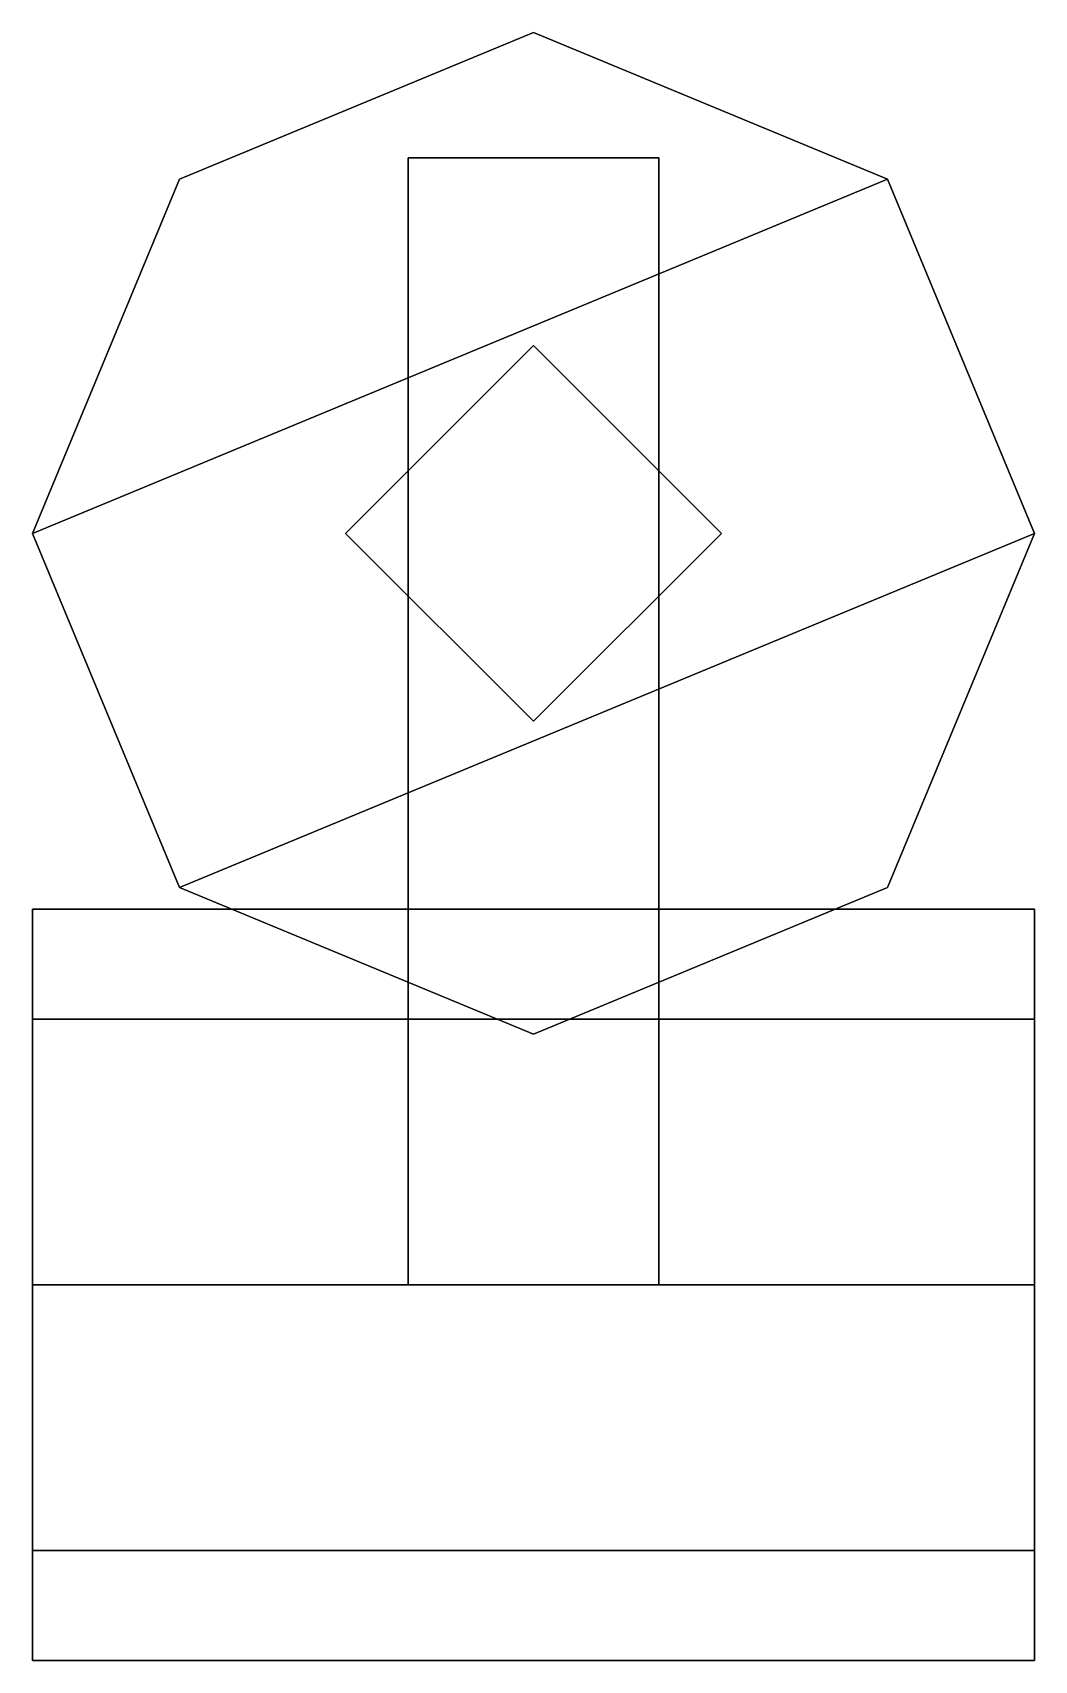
# Model space of a CAD drawing. Extents: x -0.04 to 0.04, y -0.12 to 0.01.
import ezdxf

# ---------------------------------------------------------------- set-up
doc = ezdxf.new("R2010")
doc.units = 0
doc.layers.add('SUPPORT2', color=4, linetype='CONTINUOUS')

msp = doc.modelspace()

# ---------------------------------------------------------------- linework, layer by layer
at = {"layer": 'SUPPORT2'}
for points in [[(-0.04, -0.03, -0.18), (0.02828, -0.00172, -0.18), (0, 0.01, -0.18), (-0.02828, -0.00172, -0.18)], [(0, 0.01, -0.3), (-0.02828, -0.00172, -0.3), (-0.02828, -0.00172, -0.18), (0, 0.01, -0.18)], [(0.02828, -0.00172, -0.3), (0, 0.01, -0.3), (0, 0.01, -0.18), (0.02828, -0.00172, -0.18)], [(0.01, 0, -0.06), (-0.01, 0, -0.06), (-0.01, 0), (0.01, 0)], [(0.01, 0), (-0.01, 0), (-0.01, -0.09), (0.01, -0.09)], [(-0.01, -0.09, -0.06), (-0.01, 0, -0.06), (0.01, 0, -0.06), (0.01, -0.09, -0.06)], [(-0.01, 0), (-0.01, 0, -0.06), (-0.01, 0, -0.06), (-0.01, -0.06, -0.03)], [(-0.01, -0.06, -0.03), (-0.01, 0, -0.06), (-0.01, 0, -0.06), (-0.01, -0.06879, -0.05121)], [(-0.01, 0), (-0.01, -0.06879, -0.00879), (-0.01, -0.06879, -0.00879), (-0.01, -0.09)], [(-0.01, 0), (-0.01, -0.06, -0.03), (-0.01, -0.06, -0.03), (-0.01, -0.06879, -0.00879)], [(-0.01, -0.06879, -0.05121), (-0.01, 0, -0.06), (-0.01, 0, -0.06), (-0.01, -0.09, -0.06)], [(0.01, -0.06879, -0.00879), (0.01, 0), (0.01, 0), (0.01, -0.09)], [(0.01, -0.06, -0.03), (0.01, 0), (0.01, 0), (0.01, -0.06879, -0.00879)], [(0.01, 0, -0.06), (0.01, 0), (0.01, 0), (0.01, -0.06, -0.03)], [(0.01, 0, -0.06), (0.01, -0.06, -0.03), (0.01, -0.06, -0.03), (0.01, -0.06879, -0.05121)], [(0.01, 0, -0.06), (0.01, -0.06879, -0.05121), (0.01, -0.06879, -0.05121), (0.01, -0.09, -0.06)], [(-0.02828, -0.00172, -0.3), (-0.04, -0.03, -0.3), (-0.04, -0.03, -0.18), (-0.02828, -0.00172, -0.18)], [(-0.02828, -0.05828, -0.18), (0.04, -0.03, -0.18), (0.02828, -0.00172, -0.18), (-0.04, -0.03, -0.18)], [(0.04, -0.03, -0.3), (0.02828, -0.00172, -0.3), (0.02828, -0.00172, -0.18), (0.04, -0.03, -0.18)], [(0, -0.015, -0.71), (-0.015, -0.03, -0.71), (-0.015, -0.03, -0.3), (0, -0.015, -0.3)], [(0, -0.015, -0.18), (-0.015, -0.03, -0.18), (-0.015, -0.03, -0.06), (0, -0.015, -0.06)], [(0.015, -0.03, -0.71), (0, -0.015, -0.71), (0, -0.015, -0.3), (0.015, -0.03, -0.3)], [(0.015, -0.03, -0.18), (0, -0.015, -0.18), (0, -0.015, -0.06), (0.015, -0.03, -0.06)], [(-0.04, -0.03, -0.3), (-0.02828, -0.05828, -0.3), (-0.02828, -0.05828, -0.18), (-0.04, -0.03, -0.18)], [(0, -0.07, -0.18), (0.02828, -0.05828, -0.18), (0.04, -0.03, -0.18), (-0.02828, -0.05828, -0.18)], [(-0.015, -0.03, -0.71), (0, -0.045, -0.71), (0, -0.045, -0.3), (-0.015, -0.03, -0.3)], [(-0.015, -0.03, -0.18), (0, -0.045, -0.18), (0, -0.045, -0.06), (-0.015, -0.03, -0.06)], [(0, -0.045, -0.71), (0.015, -0.03, -0.71), (0.015, -0.03, -0.3), (0, -0.045, -0.3)], [(0, -0.045, -0.18), (0.015, -0.03, -0.18), (0.015, -0.03, -0.06), (0, -0.045, -0.06)], [(0.02828, -0.05828, -0.3), (0.04, -0.03, -0.3), (0.04, -0.03, -0.18), (0.02828, -0.05828, -0.18)], [(-0.02828, -0.05828, -0.3), (0, -0.07, -0.3), (0, -0.07, -0.18), (-0.02828, -0.05828, -0.18)], [(0, -0.07, -0.3), (0.02828, -0.05828, -0.3), (0.02828, -0.05828, -0.18), (0, -0.07, -0.18)], [(-0.04, -0.06, -0.03), (-0.04, -0.06879, -0.00879), (0.04, -0.06879, -0.00879), (0.04, -0.06, -0.03)], [(-0.04, -0.06879, -0.05121), (-0.04, -0.06, -0.03), (0.04, -0.06, -0.03), (0.04, -0.06879, -0.05121)], [(-0.04, -0.06, -0.03), (-0.04, -0.11121, -0.05121), (-0.04, -0.12, -0.03), (-0.04, -0.06879, -0.00879)], [(-0.04, -0.06879, -0.05121), (-0.04, -0.09, -0.06), (-0.04, -0.11121, -0.05121), (-0.04, -0.06, -0.03)], [(0.04, -0.12, -0.03), (0.04, -0.06879, -0.05121), (0.04, -0.06, -0.03), (0.04, -0.11121, -0.00879)], [(0.04, -0.11121, -0.00879), (0.04, -0.06, -0.03), (0.04, -0.06879, -0.00879), (0.04, -0.09)], [(-0.04, -0.06879, -0.00879), (-0.04, -0.09), (0.04, -0.09), (0.04, -0.06879, -0.00879)], [(-0.04, -0.09, -0.06), (-0.04, -0.06879, -0.05121), (0.04, -0.06879, -0.05121), (0.04, -0.09, -0.06)], [(-0.04, -0.06879, -0.00879), (-0.04, -0.12, -0.03), (-0.04, -0.11121, -0.00879), (-0.04, -0.09)], [(0.04, -0.11121, -0.05121), (0.04, -0.09, -0.06), (0.04, -0.06879, -0.05121), (0.04, -0.12, -0.03)], [(-0.04, -0.09), (-0.04, -0.11121, -0.00879), (0.04, -0.11121, -0.00879), (0.04, -0.09)], [(-0.04, -0.11121, -0.05121), (-0.04, -0.09, -0.06), (0.04, -0.09, -0.06), (0.04, -0.11121, -0.05121)], [(-0.04, -0.11121, -0.00879), (-0.04, -0.12, -0.03), (0.04, -0.12, -0.03), (0.04, -0.11121, -0.00879)], [(-0.04, -0.12, -0.03), (-0.04, -0.11121, -0.05121), (0.04, -0.11121, -0.05121), (0.04, -0.12, -0.03)]]:
    msp.add_3dface(points, dxfattribs=at)

doc.saveas('drawing.dxf')
